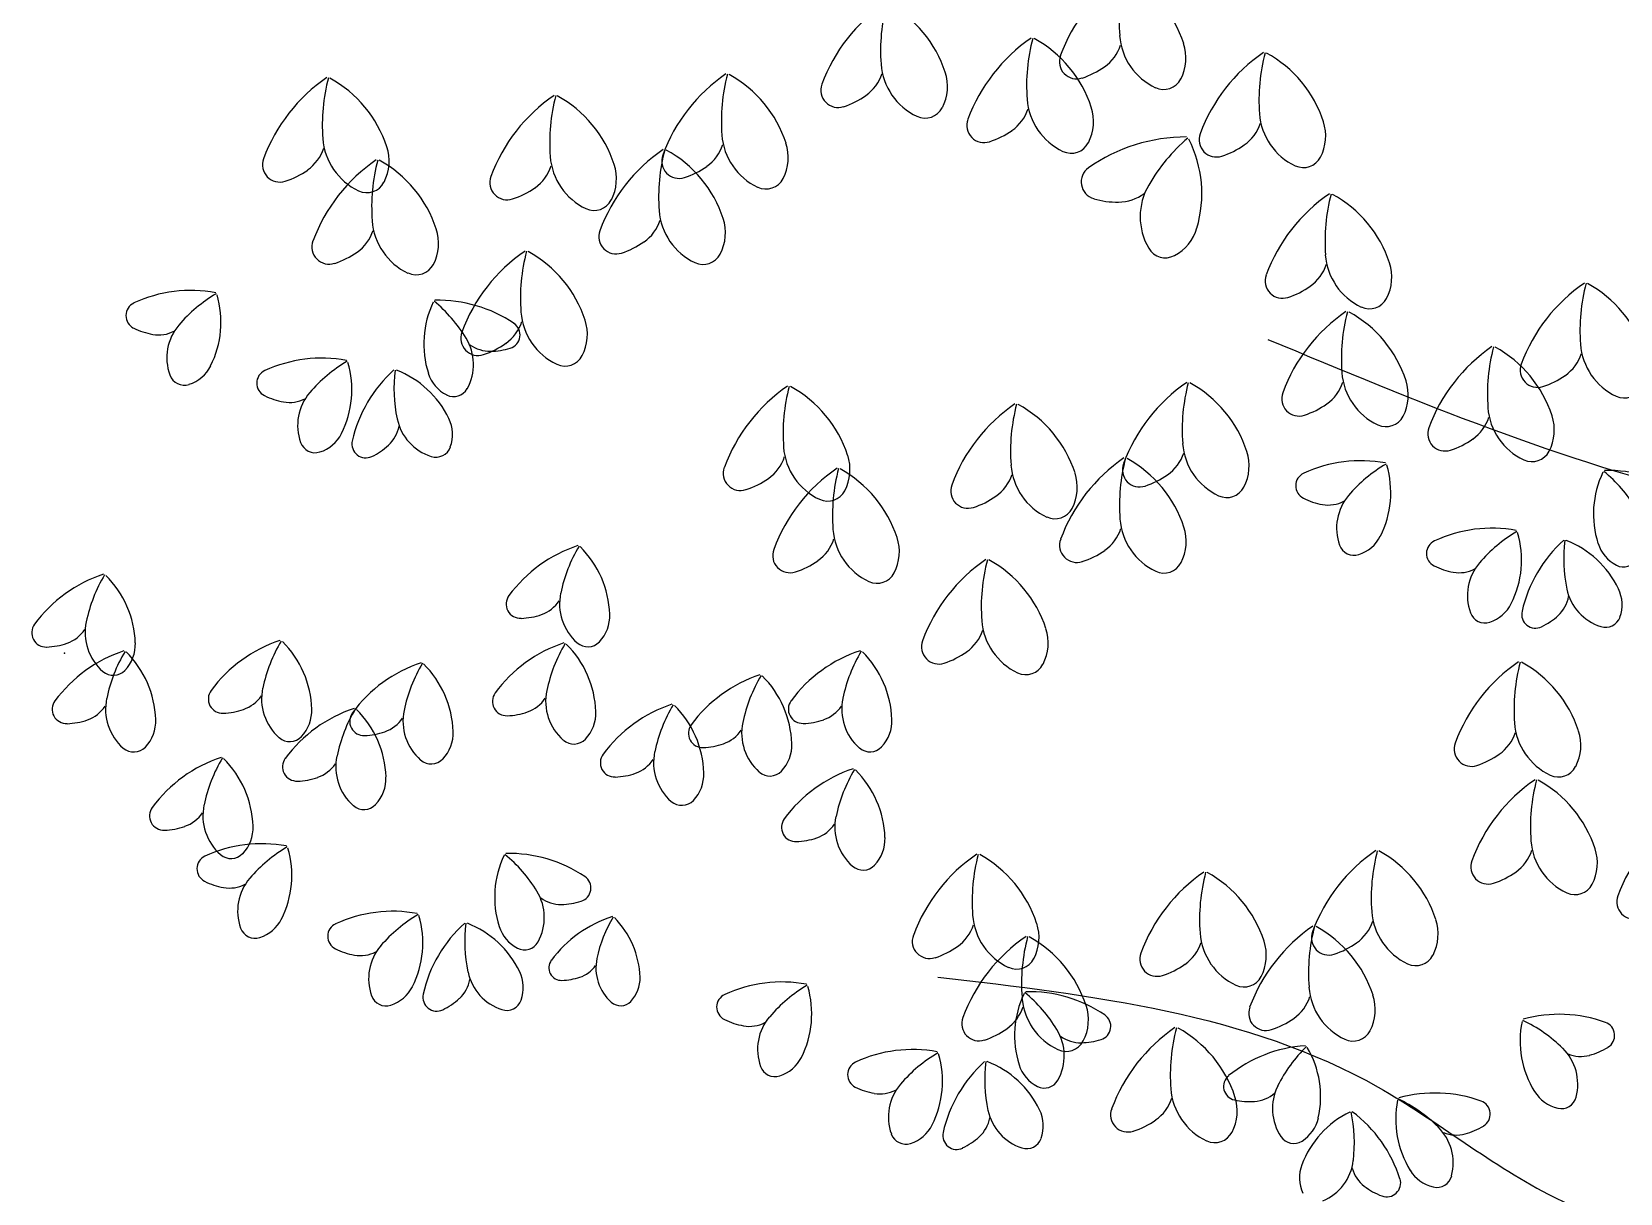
# Model space of a CAD drawing. Header units: millimetres. Extents: x 87938 to 265635, y 330093 to 434310.
# Drawn here: x 129640 to 130737, y 386620 to 387421 of the extents above; entities that cross this region are included whole.
import ezdxf

# ---------------------------------------------------------------- set-up
doc = ezdxf.new("R2010")
doc.units = ezdxf.units.MM

# ---------------------------------------------------------------- blocks, each defined once
blk = doc.blocks.new('A$C375B4AEE')
for centre, radius, start, end in [((1989.3, 5840.4), 117.2, 124.4099, 159.6857), ((2046.8, 5904.5), 126.8, 165.1974, 184.3302), ((1885, 5863.4), 83.7, 18.1183, 61.2661), ((1824.7, 5820.7), 117.2, 124.4099, 159.6857), ((1882.1, 5884.8), 126.8, 165.1974, 184.3302), ((1720.4, 5843.6), 83.7, 18.1183, 61.2661), ((1925.5, 5796.5), 117.2, 124.4099, 159.6857), ((1982.9, 5860.6), 126.8, 165.1974, 184.3302), ((1821.2, 5819.5), 83.7, 18.1183, 61.2661), ((1892.9, 5897.6), 29.6, 305.0674, 341.9073), ((1963.6, 5898.2), 43.4, 184.3302, 244.7086), ((1934.3, 5879.5), 31.8, 332.7028, 18.1184), ((1890.6, 5877), 11.9, 159.6855, 288.6153), ((2085.8, 5786.5), 117.2, 124.4099, 159.6857), ((2143.3, 5850.6), 126.8, 165.1974, 184.3302), ((1981.5, 5809.5), 83.7, 18.1183, 61.2661), ((1714.8, 5771.8), 117.2, 124.4099, 159.6857), ((1772.2, 5835.9), 126.8, 165.1974, 184.3302), ((1610.5, 5794.7), 83.7, 18.1183, 61.2661), ((1728.2, 5877.9), 29.6, 305.0674, 341.9073), ((1798.9, 5878.5), 43.4, 184.3302, 244.7086), ((1769.7, 5859.8), 31.8, 332.7028, 18.1184), ((1876, 5921.6), 58.9, 288.1803, 305.0675), ((1439.3, 5769.3), 117.2, 124.4099, 159.6857), ((1496.7, 5833.4), 126.8, 165.1974, 184.3302), ((1334.9, 5792.2), 83.7, 18.1183, 61.2661), ((1726, 5857.2), 11.9, 159.6855, 288.6153), ((1950.7, 5871.1), 13.3, 244.7086, 332.7027), ((1596.2, 5757), 117.2, 124.4099, 159.6857), ((1653.7, 5821.1), 126.8, 165.1974, 184.3302), ((1491.9, 5780), 83.7, 18.1183, 61.2661), ((1711.4, 5901.8), 58.9, 288.1803, 305.0675), ((1786.1, 5851.3), 13.3, 244.7086, 332.7027), ((1829, 5853.7), 29.6, 305.0674, 341.9073), ((1899.7, 5854.3), 43.4, 184.3302, 244.7086), ((1870.5, 5835.6), 31.8, 332.7028, 18.1184), ((1826.8, 5833), 11.9, 159.6855, 288.6153), ((1989.4, 5843.7), 29.6, 305.0674, 341.9073), ((2060.1, 5844.3), 43.4, 184.3302, 244.7087), ((2030.8, 5825.6), 31.8, 332.7028, 18.1184), ((1413.5, 5827.1), 43.4, 184.3302, 244.7087), ((1689, 5829.6), 43.4, 184.3302, 244.7086), ((1812.2, 5877.7), 58.9, 288.1803, 305.0675), ((1966.3, 5707.8), 117.2, 89.873, 125.1487), ((2050, 5728), 126.8, 130.6604, 149.7932), ((1893.4, 5785.8), 83.7, 343.5813, 26.7291), ((1987.1, 5823.1), 11.9, 159.6854, 288.6153), ((1342.8, 5826.5), 29.6, 305.0675, 341.9073), ((1384.3, 5808.4), 31.8, 332.7028, 18.1184), ((1671.4, 5719.6), 117.2, 124.4099, 159.6857), ((1728.9, 5783.8), 126.8, 165.1974, 184.3302), ((1616.1, 5808.3), 11.9, 159.6854, 288.6153), ((1567.1, 5742.6), 83.7, 18.1183, 61.2661), ((1618.3, 5829), 29.6, 305.0674, 341.9073), ((1659.8, 5810.9), 31.8, 332.7028, 18.1184), ((1886.9, 5827.1), 13.3, 244.7086, 332.7027), ((1972.5, 5867.7), 58.9, 288.1803, 305.0675), ((1340.5, 5805.8), 11.9, 159.6855, 288.6152), ((1326, 5850.4), 58.9, 288.1803, 305.0675), ((1473.4, 5712.5), 117.2, 124.4099, 159.6857), ((1530.8, 5776.7), 126.8, 165.1974, 184.3302), ((1369, 5735.5), 83.7, 18.1183, 61.2661), ((1499.8, 5814.2), 29.6, 305.0675, 341.9073), ((1570.5, 5814.8), 43.4, 184.3302, 244.7087), ((1541.2, 5796.1), 31.8, 332.7028, 18.1184), ((1601.5, 5852.9), 58.9, 288.1803, 305.0675), ((1905.7, 5793.9), 11.9, 125.1488, 254.0784), ((2047.2, 5817.2), 13.3, 244.7085, 332.7027), ((1400.7, 5799.9), 13.3, 244.7086, 332.7027), ((1497.5, 5793.5), 11.9, 159.6855, 288.6152), ((1482.9, 5838.2), 58.9, 288.1803, 305.0675), ((1676.2, 5802.4), 13.3, 244.7086, 332.7027), ((1977.9, 5770), 43.4, 149.7932, 210.1716), ((1557.6, 5787.6), 13.3, 244.7086, 332.7027), ((1919, 5838.9), 58.9, 253.6434, 270.5305), ((1919.3, 5809.6), 29.6, 270.5305, 307.3702), ((2131.4, 5689.1), 117.2, 124.4099, 159.6857), ((2188.9, 5753.2), 126.8, 165.1974, 184.3302), ((2027.1, 5712), 83.7, 18.1183, 61.2661), ((1645.7, 5777.5), 43.4, 184.3302, 244.7086), ((1616.4, 5758.8), 31.8, 332.7028, 18.1184), ((1376.9, 5769.7), 29.6, 305.0675, 341.9073), ((1447.6, 5770.3), 43.4, 184.3302, 244.7087), ((1418.4, 5751.6), 31.8, 332.7028, 18.1184), ((1572.7, 5756.2), 11.9, 159.6855, 288.6152), ((1575, 5776.8), 29.6, 305.0675, 341.9073), ((1943.2, 5771.2), 31.8, 298.1659, 343.5814), ((1374.6, 5749.1), 11.9, 159.6855, 288.6152), ((1576.1, 5649.6), 117.2, 124.4099, 159.6857), ((1633.5, 5713.7), 126.8, 165.1974, 184.3302), ((1471.8, 5672.5), 83.7, 18.1183, 61.2661), ((1558.1, 5800.8), 58.9, 288.1803, 305.0675), ((1951.9, 5754.9), 13.3, 210.1714, 298.166), ((1360.1, 5793.7), 58.9, 288.1803, 305.0675), ((1434.8, 5743.2), 13.3, 244.7086, 332.7027), ((1632.8, 5750.3), 13.3, 244.7086, 332.7027), ((2034.9, 5746.3), 29.6, 305.0674, 341.9073), ((2105.6, 5746.9), 43.4, 184.3302, 244.7087), ((2076.4, 5728.2), 31.8, 332.7028, 18.1184), ((2032.7, 5725.6), 11.9, 159.6854, 288.6153), ((2307.4, 5627.5), 117.2, 124.4099, 159.6857), ((2364.9, 5691.6), 126.8, 165.1974, 184.3302), ((2203.1, 5650.5), 83.7, 18.1183, 61.2661), ((1279.3, 5625.3), 93.8, 79.5426, 114.8184), ((1348, 5629.2), 101.5, 120.3301, 139.4629), ((1233.1, 5697.2), 66.9, 333.251, 16.3988), ((2018.1, 5770.2), 58.9, 288.1803, 305.0675), ((2092.8, 5719.7), 13.3, 244.7085, 332.7027), ((1243.9, 5701.7), 9.54, 114.8183, 243.7481), ((1506.9, 5682.2), 66.9, 154.4733, 197.621), ((1382.6, 5633.3), 101.5, 31.4091, 50.5419), ((1449.9, 5618.5), 93.8, 56.0537, 91.3294), ((1550.3, 5707.4), 43.4, 184.3302, 244.7087), ((2142.8, 5607.8), 117.2, 124.4099, 159.6857), ((2200.2, 5671.9), 126.8, 165.1974, 184.3302), ((2038.5, 5630.8), 83.7, 18.1183, 61.2661), ((1260.9, 5735.2), 47.1, 243.313, 260.2002), ((1256.9, 5712.1), 23.7, 260.2002, 297.04), ((1297.3, 5672.6), 34.7, 139.4629, 199.8413), ((1479.6, 5706.8), 29.6, 305.0675, 341.9073), ((1496.9, 5688.4), 9.54, 287.124, 56.0538), ((1521.1, 5688.7), 31.8, 332.7028, 18.1184), ((1477.4, 5686.1), 11.9, 159.6855, 288.6152), ((1439.6, 5668.1), 34.7, 331.0306, 31.4093), ((1485.8, 5700.8), 23.7, 233.8321, 270.6719), ((1462.8, 5730.8), 58.9, 288.1803, 305.0675), ((2243.6, 5583.6), 117.2, 124.4099, 159.6857), ((2301, 5647.7), 126.8, 165.1974, 184.3302), ((2281.7, 5685.3), 43.4, 184.3302, 244.7087), ((1369.6, 5578.6), 93.8, 79.5426, 114.8184), ((1438.4, 5582.6), 101.5, 120.3301, 139.4629), ((1323.4, 5650.5), 66.9, 333.251, 16.3988), ((1485.5, 5724.2), 47.1, 270.6719, 287.559), ((1537.5, 5680.2), 13.3, 244.7086, 332.7027), ((2139.3, 5606.6), 83.7, 18.1183, 61.2661), ((2211, 5684.7), 29.6, 305.0674, 341.9073), ((1274.7, 5664.4), 10.7, 199.8416, 287.8356), ((1270.2, 5678.5), 25.4, 287.8356, 333.2509), ((1334.2, 5655.1), 9.54, 114.8183, 243.7481), ((1482.1, 5594.5), 93.8, 131.9815, 167.2572), ((1520.9, 5651.4), 101.5, 172.7689, 191.9017), ((1397, 5601.7), 66.9, 25.6899, 68.8377), ((1467.3, 5669.6), 25.4, 197.6209, 243.0366), ((2117, 5665.6), 43.4, 184.3302, 244.7087), ((2208.7, 5664.1), 11.9, 159.6855, 288.6153), ((2194.1, 5708.7), 58.9, 288.1803, 305.0675), ((1387.6, 5626), 34.7, 139.4629, 199.8413), ((1460.6, 5656.5), 10.7, 243.0367, 331.0311), ((1757.4, 5556.4), 117.2, 124.4099, 159.6857), ((1814.8, 5620.5), 126.8, 165.1974, 184.3302), ((1653, 5579.4), 83.7, 18.1183, 61.2661), ((2032.9, 5558.9), 117.2, 124.4099, 159.6857), ((2090.3, 5623), 126.8, 165.1974, 184.3302), ((1928.6, 5581.9), 83.7, 18.1183, 61.2661), ((2044.1, 5644.3), 11.9, 159.6854, 288.6153), ((2046.3, 5665), 29.6, 305.0674, 341.9073), ((2087.8, 5646.9), 31.8, 332.7028, 18.1184), ((2268.8, 5658.2), 13.3, 244.7085, 332.7027), ((1351.2, 5688.6), 47.1, 243.313, 260.2002), ((1347.2, 5665.5), 23.7, 260.2002, 297.04), ((1914.3, 5544.1), 117.2, 124.4099, 159.6857), ((1971.8, 5608.2), 126.8, 165.1974, 184.3302), ((1810, 5567.1), 83.7, 18.1183, 61.2661), ((2029.5, 5689), 58.9, 288.1803, 305.0675), ((2217.8, 5641.4), 43.4, 184.3302, 244.7087), ((1399.6, 5629.7), 23.7, 312.6391, 349.4787), ((1455.6, 5637.6), 34.7, 191.9017, 252.2801), ((1434.4, 5619.7), 25.4, 340.2744, 25.6898), ((2104.2, 5638.4), 13.3, 244.7085, 332.7027), ((2147.1, 5640.8), 29.6, 305.0674, 341.9073), ((2188.6, 5622.7), 31.8, 332.7028, 18.1184), ((1360.5, 5631.8), 25.4, 287.8356, 333.2509), ((1399.9, 5613.1), 9.54, 167.2573, 296.1871), ((2144.9, 5620.2), 11.9, 159.6854, 288.6153), ((2130.3, 5664.8), 58.9, 288.1803, 305.0675), ((1365, 5617.8), 10.7, 199.8416, 287.8356), ((1383.7, 5646.9), 47.1, 295.7519, 312.6391), ((1448.3, 5614.7), 10.7, 252.2802, 340.274), ((1660.9, 5613.6), 29.6, 305.0674, 341.9073), ((1731.6, 5614.2), 43.4, 184.3302, 244.7086), ((1702.4, 5595.5), 31.8, 332.7028, 18.1184), ((1989.5, 5506.8), 117.2, 124.4099, 159.6857), ((2047, 5570.9), 126.8, 165.1974, 184.3302), ((1936.4, 5616.1), 29.6, 305.0674, 341.9073), ((2007.1, 5616.7), 43.4, 184.3302, 244.7087), ((1977.9, 5598), 31.8, 332.7028, 18.1184), ((2205, 5614.3), 13.3, 244.7085, 332.7027), ((1658.6, 5592.9), 11.9, 159.6855, 288.6153), ((1791.5, 5499.7), 117.2, 124.4099, 159.6857), ((1848.9, 5563.8), 126.8, 165.1974, 184.3302), ((1687.1, 5522.6), 83.7, 18.1183, 61.2661), ((1888.6, 5601.9), 43.4, 184.3302, 244.7086), ((1859.3, 5583.2), 31.8, 332.7028, 18.1184), ((1934.1, 5595.4), 11.9, 159.6855, 288.6153), ((1885.2, 5529.7), 83.7, 18.1183, 61.2661), ((2051.4, 5584.3), 9.54, 114.8185, 243.7481), ((2086.8, 5507.8), 93.8, 79.5426, 114.8184), ((2155.5, 5511.7), 101.5, 120.3301, 139.4629), ((2040.6, 5579.7), 66.9, 333.251, 16.3988), ((2314.3, 5564.8), 66.9, 154.4733, 197.621), ((2190.1, 5515.9), 101.5, 31.4091, 50.542), ((2257.3, 5501.1), 93.8, 56.0537, 91.3294), ((1644.1, 5637.6), 58.9, 288.1803, 305.0675), ((1815.6, 5580.7), 11.9, 159.6855, 288.6153), ((1817.9, 5601.3), 29.6, 305.0674, 341.9073), ((1919.6, 5640.1), 58.9, 288.1803, 305.0675), ((1994.3, 5589.5), 13.3, 244.7085, 332.7027), ((1718.8, 5587), 13.3, 244.7086, 332.7027), ((1801, 5625.3), 58.9, 288.1803, 305.0675), ((2068.3, 5617.8), 47.1, 243.313, 260.2002), ((2064.3, 5594.7), 23.7, 260.2002, 297.04), ((2104.8, 5555.1), 34.7, 139.4629, 199.8413), ((1875.7, 5574.8), 13.3, 244.7086, 332.7027), ((1963.8, 5564.6), 43.4, 184.3302, 244.7086), ((1765.7, 5557.5), 43.4, 184.3302, 244.7086), ((1736.5, 5538.8), 31.8, 332.7028, 18.1184), ((1893.1, 5564), 29.6, 305.0674, 341.9073), ((1934.5, 5545.9), 31.8, 332.7028, 18.1184), ((2077.6, 5561), 25.4, 287.8356, 333.251), ((2177.1, 5461.2), 93.8, 79.5426, 114.8184), ((2245.8, 5465.1), 101.5, 120.3301, 139.4629), ((2130.9, 5533.1), 66.9, 333.251, 16.3988), ((1576.8, 5451), 96.9, 108.33, 143.6057), ((1637.1, 5488.8), 104.8, 149.1174, 168.2502), ((1499.2, 5493.2), 69.2, 2.0383, 45.1861), ((1692.7, 5536.2), 11.9, 159.6855, 288.6153), ((1695, 5556.9), 29.6, 305.0674, 341.9073), ((1890.8, 5543.3), 11.9, 159.6855, 288.6153), ((1876.2, 5587.9), 58.9, 288.1803, 305.0675), ((2082.2, 5547), 10.7, 199.8417, 287.8357), ((2141.7, 5537.6), 9.54, 114.8185, 243.7482), ((2289.6, 5477), 93.8, 131.9815, 167.2573), ((2328.4, 5533.9), 101.5, 172.7689, 191.9017), ((2204.4, 5484.2), 66.9, 25.6899, 68.8377), ((2274.8, 5552.2), 25.4, 197.6209, 243.0365), ((1678.2, 5580.8), 58.9, 288.1803, 305.0675), ((1894.2, 5436.7), 117.2, 124.4099, 159.6857), ((1951.6, 5500.8), 126.8, 165.1974, 184.3302), ((1789.9, 5459.7), 83.7, 18.1183, 61.2661), ((1950.9, 5537.4), 13.3, 244.7086, 332.7027), ((2158.6, 5571.1), 47.1, 243.313, 260.2002), ((2154.7, 5548), 23.7, 260.2002, 297.04), ((2195.1, 5508.5), 34.7, 139.4629, 199.8413), ((2268.1, 5539), 10.7, 243.0366, 331.0311), ((1249.3, 5431.3), 96.9, 108.33, 143.6057), ((1309.6, 5469.1), 104.8, 149.1174, 168.2502), ((1171.7, 5473.4), 69.2, 2.0383, 45.1861), ((1752.9, 5530.3), 13.3, 244.7086, 332.7027), ((1506.7, 5502.7), 9.86, 143.6057, 272.5354), ((1513.3, 5518.6), 24.4, 288.9875, 325.8273), ((1569.6, 5502.9), 35.9, 168.2502, 228.6287), ((2207, 5512.2), 23.7, 312.6391, 349.4787), ((2263, 5520.2), 34.7, 191.9017, 252.2802), ((2241.8, 5502.2), 25.4, 340.2744, 25.6898), ((1505.4, 5541.5), 48.7, 272.1003, 288.9875), ((1542.1, 5494.7), 26.3, 316.6229, 2.0383), ((2172.5, 5500.3), 10.7, 199.8417, 287.8357), ((2168, 5514.4), 25.4, 287.8356, 333.2509), ((2207.4, 5495.6), 9.54, 167.2572, 296.187), ((2191.2, 5529.5), 47.1, 295.7519, 312.639), ((2255.7, 5497.3), 10.7, 252.2801, 340.2741), ((1179.2, 5482.9), 9.86, 143.6057, 272.5354), ((1185.8, 5498.8), 24.4, 288.9875, 325.8273), ((1242.1, 5483.1), 35.9, 168.2502, 228.6287), ((1797.7, 5493.9), 29.6, 305.0674, 341.9073), ((1868.4, 5494.5), 43.4, 184.3302, 244.7086), ((1839.2, 5475.8), 31.8, 332.7028, 18.1184), ((1177.9, 5521.7), 48.7, 272.1003, 288.9875), ((1214.6, 5475), 26.3, 316.6229, 2.0383), ((1371.2, 5385.6), 96.9, 108.33, 143.6057), ((1431.5, 5423.4), 104.8, 149.1174, 168.2502), ((1293.6, 5427.7), 69.2, 2.0383, 45.1861), ((1567.2, 5383.9), 96.9, 108.33, 143.6057), ((1627.5, 5421.6), 104.8, 149.1174, 168.2502), ((1489.6, 5426), 69.2, 2.0383, 45.1861), ((1553.2, 5484.2), 11, 228.6289, 316.6231), ((1795.5, 5473.2), 11.9, 159.6855, 288.6153), ((1263.4, 5378.4), 96.9, 108.33, 143.6057), ((1323.7, 5416.2), 104.8, 149.1174, 168.2502), ((1185.8, 5420.6), 69.2, 2.0383, 45.1861), ((1468.7, 5370.2), 96.9, 108.33, 143.6057), ((1529, 5408), 104.8, 149.1174, 168.2502), ((1391.1, 5412.3), 69.2, 2.0383, 45.1861), ((1771.6, 5378.5), 96.9, 108.3299, 143.6057), ((1831.9, 5416.3), 104.8, 149.1174, 168.2502), ((1694, 5420.6), 69.2, 2.0383, 45.1861), ((1780.9, 5517.9), 58.9, 288.1803, 305.0675), ((1855.6, 5467.3), 13.3, 244.7086, 332.7027), ((2261.9, 5366.1), 117.2, 124.4099, 159.6857), ((2319.4, 5430.2), 126.8, 165.1974, 184.3302), ((2157.6, 5389.1), 83.7, 18.1183, 61.2661), ((1225.7, 5464.5), 11, 228.6289, 316.6231), ((1702.5, 5361.9), 96.9, 108.3299, 143.6057), ((1762.8, 5399.6), 104.8, 149.1174, 168.2502), ((1624.9, 5404), 69.2, 2.0383, 45.1861), ((1301.1, 5437.2), 9.86, 143.6057, 272.5354), ((1307.7, 5453.1), 24.4, 288.9875, 325.8273), ((1363.9, 5437.4), 35.9, 168.2502, 228.6287), ((1497.2, 5435.5), 9.86, 143.6057, 272.5354), ((1560, 5435.7), 35.9, 168.2502, 228.6287), ((1193.3, 5430.1), 9.86, 143.6057, 272.5354), ((1199.9, 5445.9), 24.4, 288.9875, 325.8273), ((1256.2, 5430.2), 35.9, 168.2502, 228.6287), ((1299.8, 5476), 48.7, 272.1003, 288.9875), ((1422.4, 5338.7), 96.9, 108.33, 143.6057), ((1336.4, 5429.3), 26.3, 316.6229, 2.0383), ((1482.7, 5376.5), 104.8, 149.1174, 168.2502), ((1344.8, 5380.9), 69.2, 2.0383, 45.1861), ((1461.5, 5422), 35.9, 168.2502, 228.6287), ((1495.8, 5474.3), 48.7, 272.1003, 288.9875), ((1503.7, 5451.4), 24.4, 288.9875, 325.8273), ((1532.5, 5427.5), 26.3, 316.6229, 2.0383), ((1641.8, 5341.6), 96.9, 108.3299, 143.6057), ((1702.1, 5379.4), 104.8, 149.1174, 168.2502), ((1564.2, 5383.7), 69.2, 2.0383, 45.1861), ((1701.5, 5430.2), 9.86, 143.6057, 272.5354), ((1708.1, 5446), 24.4, 288.9875, 325.8273), ((1764.4, 5430.3), 35.9, 168.2502, 228.6287), ((1192, 5468.8), 48.7, 272.1003, 288.9875), ((1228.7, 5422.1), 26.3, 316.6229, 2.0383), ((1398.7, 5421.8), 9.86, 143.6057, 272.5354), ((1405.2, 5437.7), 24.4, 288.9875, 325.8273), ((1632.5, 5413.5), 9.86, 143.6057, 272.5354), ((1695.3, 5413.7), 35.9, 168.2502, 228.6287), ((1700.2, 5468.9), 48.7, 272.1003, 288.9875), ((1736.9, 5422.2), 26.3, 316.6229, 2.0383), ((2236.1, 5423.9), 43.4, 184.3302, 244.7087), ((1347.5, 5418.8), 11, 228.6289, 316.6231), ((1397.3, 5460.6), 48.7, 272.1003, 288.9875), ((1434, 5413.8), 26.3, 316.6229, 2.0383), ((1543.6, 5417.1), 11, 228.6289, 316.6231), ((1631.1, 5452.3), 48.7, 272.1003, 288.9875), ((1639, 5429.4), 24.4, 288.9875, 325.8273), ((1667.8, 5405.5), 26.3, 316.6229, 2.0383), ((2163.2, 5402.6), 11.9, 159.6854, 288.6153), ((2165.4, 5423.3), 29.6, 305.0674, 341.9073), ((2206.9, 5405.2), 31.8, 332.7028, 18.1184), ((1239.8, 5411.6), 11, 228.6289, 316.6231), ((1330.6, 5304.9), 96.9, 108.33, 143.6057), ((1390.9, 5342.7), 104.8, 149.1174, 168.2502), ((1253, 5347), 69.2, 2.0383, 45.1861), ((1352.3, 5390.4), 9.86, 143.6057, 272.5354), ((1415.1, 5390.5), 35.9, 168.2502, 228.6287), ((1445.1, 5403.4), 11, 228.6289, 316.6231), ((1571.7, 5393.2), 9.86, 143.6057, 272.5354), ((1578.2, 5409.1), 24.4, 288.9875, 325.8273), ((1634.5, 5393.4), 35.9, 168.2502, 228.6287), ((1748, 5411.7), 11, 228.6289, 316.6231), ((2148.6, 5447.3), 58.9, 288.1803, 305.0675), ((1358.8, 5406.2), 24.4, 288.9875, 325.8273), ((1570.4, 5432), 48.7, 272.1003, 288.9875), ((1607, 5385.2), 26.3, 316.6229, 2.0383), ((1678.9, 5395), 11, 228.6289, 316.6231), ((1766.8, 5297), 96.9, 108.3299, 143.6057), ((1827.2, 5334.7), 104.8, 149.1174, 168.2502), ((1689.2, 5339.1), 69.2, 2.0383, 45.1861), ((2223.3, 5396.7), 13.3, 244.7085, 332.7027), ((1351, 5429.1), 48.7, 272.1003, 288.9875), ((1387.6, 5382.4), 26.3, 316.6229, 2.0383), ((2273.3, 5284.8), 117.2, 124.4099, 159.6857), ((2330.7, 5348.9), 126.8, 165.1974, 184.3302), ((2169, 5307.8), 83.7, 18.1183, 61.2661), ((1260.5, 5356.5), 9.86, 143.6057, 272.5354), ((1323.4, 5356.7), 35.9, 168.2502, 228.6287), ((1398.7, 5371.9), 11, 228.6289, 316.6231), ((1618.1, 5374.8), 11, 228.6289, 316.6231), ((1267.1, 5372.4), 24.4, 288.9875, 325.8273), ((1696.8, 5348.6), 9.86, 143.6057, 272.5354), ((1759.6, 5348.8), 35.9, 168.2502, 228.6287), ((2374.1, 5260.6), 117.2, 124.4099, 159.6857), ((1259.2, 5395.3), 48.7, 272.1003, 288.9875), ((1295.9, 5348.5), 26.3, 316.6229, 2.0383), ((1695.4, 5387.4), 48.7, 272.1003, 288.9875), ((1703.3, 5364.5), 24.4, 288.9875, 325.8273), ((1732.1, 5340.6), 26.3, 316.6229, 2.0383), ((1328.2, 5243.5), 93.8, 79.5426, 114.8184), ((1306.9, 5338.1), 11, 228.6289, 316.6231), ((1397, 5247.5), 101.5, 120.3301, 139.4629), ((1282, 5315.4), 66.9, 333.251, 16.3988), ((1555.8, 5300.5), 66.9, 154.4733, 197.621), ((1431.5, 5251.6), 101.5, 31.4091, 50.5419), ((1498.8, 5236.8), 93.8, 56.0537, 91.3294), ((1887.9, 5233.4), 117.2, 124.4099, 159.6856), ((1945.3, 5297.5), 126.8, 165.1974, 184.3302), ((1783.5, 5256.4), 83.7, 18.1183, 61.2661), ((2163.4, 5235.9), 117.2, 124.4099, 159.6856), ((2220.8, 5300), 126.8, 165.1974, 184.3302), ((2059.1, 5258.9), 83.7, 18.1183, 61.2661), ((2176.8, 5342), 29.6, 305.0674, 341.9073), ((2247.5, 5342.6), 43.4, 184.3302, 244.7087), ((2218.3, 5323.9), 31.8, 332.7028, 18.1184), ((1292.9, 5320), 9.54, 114.8183, 243.7481), ((1743.2, 5330.1), 11, 228.6289, 316.6231), ((2174.6, 5321.4), 11.9, 159.6854, 288.6153), ((1309.8, 5353.5), 47.1, 243.313, 260.2002), ((1305.8, 5330.4), 23.7, 260.2002, 297.04), ((1346.2, 5290.9), 34.7, 139.4629, 199.8413), ((1545.8, 5306.7), 9.54, 287.124, 56.0538), ((2044.8, 5221.1), 117.2, 124.4099, 159.6856), ((2102.3, 5285.2), 126.8, 165.1974, 184.3302), ((1940.5, 5244.1), 83.7, 18.1183, 61.2661), ((2160, 5366), 58.9, 288.1803, 305.0675), ((2234.7, 5315.5), 13.3, 244.7085, 332.7027), ((1488.5, 5286.4), 34.7, 331.0306, 31.4093), ((1534.7, 5319.1), 23.7, 233.8321, 270.6719), ((1534.4, 5342.5), 47.1, 270.6719, 287.559), ((2275.4, 5297.2), 11.9, 159.6854, 288.6153), ((1319.1, 5296.8), 25.4, 287.8356, 333.2509), ((1418.5, 5196.9), 93.8, 79.5426, 114.8183), ((1487.3, 5200.8), 101.5, 120.3301, 139.4628), ((1372.4, 5268.8), 66.9, 333.251, 16.3988), ((1596.6, 5205.8), 85.5, 108.0256, 143.3013), ((1649.9, 5238.8), 92.5, 148.813, 167.9458), ((1528.3, 5243.3), 61, 1.734, 44.8817), ((1862.1, 5291.2), 43.4, 184.3302, 244.7086), ((2137.6, 5293.7), 43.4, 184.3302, 244.7087), ((1323.6, 5282.7), 10.7, 199.8416, 287.8356), ((1383.2, 5273.4), 9.54, 114.8183, 243.7481), ((1531, 5212.8), 93.8, 131.9815, 167.2572), ((1569.8, 5269.7), 101.5, 172.7689, 191.9017), ((1445.9, 5220), 66.9, 25.6899, 68.8377), ((1516.2, 5287.9), 25.4, 197.6209, 243.0366), ((1791.4, 5290.6), 29.6, 305.0674, 341.9073), ((1832.9, 5272.5), 31.8, 332.7028, 18.1184), ((2019.1, 5278.9), 43.4, 184.3302, 244.7086), ((2120, 5183.8), 117.2, 124.4099, 159.6857), ((2177.5, 5247.9), 126.8, 165.1974, 184.3302), ((2064.6, 5272.4), 11.9, 159.6854, 288.6153), ((2015.7, 5206.8), 83.7, 18.1183, 61.2661), ((2066.9, 5293.1), 29.6, 305.0674, 341.9073), ((2108.4, 5275), 31.8, 332.7028, 18.1184), ((1400.1, 5306.9), 47.1, 243.313, 260.2002), ((1436.6, 5244.2), 34.7, 139.4629, 199.8413), ((1509.5, 5274.8), 10.7, 243.0367, 331.0311), ((1789.1, 5270), 11.9, 159.6855, 288.6153), ((1774.6, 5314.6), 58.9, 288.1803, 305.0675), ((1922, 5176.7), 117.2, 124.4099, 159.6857), ((1979.4, 5240.8), 126.8, 165.1974, 184.3302), ((1817.6, 5199.6), 83.7, 18.1183, 61.2661), ((1948.4, 5278.3), 29.6, 305.0674, 341.9073), ((1989.8, 5260.2), 31.8, 332.7028, 18.1184), ((2050.1, 5317.1), 58.9, 288.1803, 305.0675), ((1396.1, 5283.8), 23.7, 260.2002, 297.04), ((1535, 5251.7), 8.7, 143.3009, 272.2307), ((1540.8, 5265.6), 21.6, 288.6831, 325.5229), ((1590.4, 5251.5), 31.6, 167.9458, 228.3243), ((1849.3, 5264.1), 13.3, 244.7086, 332.7027), ((1946.1, 5257.7), 11.9, 159.6855, 288.6153), ((1931.5, 5302.3), 58.9, 288.1803, 305.0675), ((2124.8, 5266.5), 13.3, 244.7085, 332.7027), ((1448.5, 5248), 23.7, 312.6391, 349.4787), ((1504.5, 5255.9), 34.7, 191.9017, 252.2801), ((1483.3, 5238), 25.4, 340.2744, 25.6899), ((1534, 5285.9), 42.9, 271.796, 288.6831), ((1566.1, 5244.5), 23.2, 316.3186, 1.7338), ((1687.1, 5148.1), 93.8, 79.5427, 114.8184), ((2006.2, 5251.8), 13.3, 244.7086, 332.7027), ((1413.9, 5236.1), 10.7, 199.8412, 287.8355), ((1409.4, 5250.1), 25.4, 287.8356, 333.2509), ((1448.9, 5231.3), 9.54, 167.2573, 296.1869), ((1432.6, 5265.2), 47.1, 295.7518, 312.6391), ((1651.7, 5224.6), 9.54, 114.8183, 243.7479), ((1755.9, 5152), 101.5, 120.3301, 139.4629), ((1640.9, 5220), 66.9, 333.251, 16.3988), ((1914.7, 5205.1), 66.9, 154.4732, 197.621), ((1896.2, 5234.5), 43.4, 184.3302, 244.7086), ((1790.4, 5156.2), 101.5, 31.4092, 50.542), ((1857.7, 5141.4), 93.8, 56.0537, 91.3294), ((2023.6, 5241), 29.6, 305.0675, 341.9072), ((2094.3, 5241.6), 43.4, 184.3302, 244.7086), ((2065, 5222.9), 31.8, 332.7029, 18.1183), ((1497.2, 5233), 10.7, 252.2803, 340.2744), ((1575.9, 5235.2), 9.72, 228.3244, 316.3185), ((1825.5, 5233.9), 29.6, 305.0675, 341.9072), ((1867, 5215.8), 31.8, 332.7029, 18.1183), ((2021.3, 5220.3), 11.9, 159.6858, 288.6153), ((2223.9, 5125.8), 93.8, 70.1506, 105.4264), ((1668.7, 5258.1), 47.1, 243.313, 260.2002), ((1664.7, 5235), 23.7, 260.2002, 297.0399), ((1705.1, 5195.4), 34.7, 139.4629, 199.8413), ((1823.2, 5213.2), 11.9, 159.6858, 288.6153), ((1808.7, 5257.8), 58.9, 288.1803, 305.0675), ((1847.4, 5191), 34.7, 331.0307, 31.4091), ((1904.7, 5211.3), 9.54, 287.1242, 56.0536), ((2024.7, 5113.7), 117.2, 124.4099, 159.6857), ((2082.1, 5177.8), 126.8, 165.1974, 184.3302), ((1920.4, 5136.7), 83.7, 18.1183, 61.2661), ((2006.7, 5265), 58.9, 288.1803, 305.0675), ((2263.7, 5201.4), 66.9, 168.5702, 211.718), ((2155.1, 5123.7), 101.5, 45.5062, 64.6389), ((2252.5, 5205), 9.54, 301.221, 70.1506), ((1883.4, 5207.3), 13.3, 244.7087, 332.7027), ((1893.6, 5223.6), 23.7, 233.8321, 270.6718), ((1893.3, 5247.1), 47.1, 270.6718, 287.559), ((2054.5, 5104.3), 93.8, 93.6396, 128.9153), ((2081.4, 5214.4), 13.3, 244.7086, 332.7027), ((1678, 5201.3), 25.4, 287.8356, 333.251), ((1742.1, 5177.9), 9.54, 114.8183, 243.7479), ((1777.4, 5101.5), 93.8, 79.5427, 114.8184), ((1846.2, 5105.4), 101.5, 120.3301, 139.4629), ((1731.2, 5173.4), 66.9, 333.251, 16.3988), ((1889.9, 5117.3), 93.8, 131.9815, 167.2573), ((1928.7, 5174.2), 101.5, 172.769, 191.9017), ((1804.8, 5124.6), 66.9, 25.6899, 68.8377), ((2120.3, 5124.9), 101.5, 134.427, 153.5598), ((1992.2, 5162.8), 66.9, 347.348, 30.4958), ((2201.9, 5171.4), 34.7, 345.1277, 45.5062), ((2238.7, 5214.2), 23.7, 247.9291, 284.7688), ((2232.7, 5236.9), 47.1, 284.7688, 301.656), ((1682.5, 5187.3), 10.7, 199.8412, 287.8355), ((1875.1, 5192.5), 25.4, 197.6211, 243.0365), ((2001.6, 5169.8), 9.54, 128.9155, 257.8449), ((1759, 5211.5), 47.1, 243.313, 260.2002), ((1755, 5188.4), 23.7, 260.2002, 297.0399), ((1795.4, 5148.8), 34.7, 139.4629, 199.8413), ((1868.4, 5179.4), 10.7, 243.0365, 331.0307), ((1998.9, 5171.5), 43.4, 184.3302, 244.7086), ((2011.7, 5183.1), 23.7, 274.2972, 311.1369), ((2060.5, 5154.6), 34.7, 153.5598, 213.9384), ((2138, 5071.5), 93.8, 70.1506, 105.4264), ((2228.4, 5179.6), 25.4, 211.718, 257.1334), ((1926, 5150.3), 11.9, 159.6858, 288.6153), ((1928.2, 5170.9), 29.6, 305.0675, 341.9072), ((1969.7, 5152.8), 31.8, 332.7029, 18.1183), ((2009.9, 5206.5), 47.1, 257.41, 274.2972), ((2177.8, 5147.1), 66.9, 168.5702, 211.718), ((2069.1, 5069.5), 101.5, 45.5062, 64.6389), ((2166.6, 5150.7), 9.54, 301.221, 70.1506), ((2225.1, 5165.2), 10.7, 257.1334, 345.1275), ((1768.3, 5154.7), 25.4, 287.8356, 333.251), ((1807.4, 5152.5), 23.7, 312.6391, 349.4787), ((1863.4, 5160.5), 34.7, 191.9017, 252.2802), ((1842.2, 5142.6), 25.4, 340.2744, 25.69), ((1911.4, 5194.9), 58.9, 288.1803, 305.0675), ((2108.7, 5092.1), 66.9, 116.1314, 159.2792), ((2032.8, 5153.7), 25.4, 301.9326, 347.3479), ((1980.9, 5130.9), 101.5, 353.0673, 12.2001), ((2024.5, 5077.5), 93.8, 17.7118, 52.9875), ((1772.8, 5140.7), 10.7, 199.8412, 287.8355), ((1807.8, 5135.9), 9.54, 167.2572, 296.1869), ((1791.5, 5169.8), 47.1, 295.7519, 312.6391), ((1856.1, 5137.6), 10.7, 252.2803, 340.2745), ((1986.1, 5144.4), 13.3, 244.7086, 332.7027), ((2040.6, 5141.2), 10.7, 213.9382, 301.9325), ((2115.9, 5117.1), 34.7, 345.1277, 45.5062), ((2152.8, 5160), 23.7, 247.9291, 284.7688), ((2146.8, 5182.6), 47.1, 284.7688, 301.656), ((2069.9, 5106.8), 25.4, 159.2791, 204.6945), ((2047.2, 5122.8), 34.7, 292.6888, 353.0673), ((2103.7, 5119.7), 23.7, 195.4903, 232.3299), ((2142.4, 5125.3), 25.4, 211.718, 257.1334), ((2118, 5138.3), 47.1, 232.3299, 249.2171), ((2104.8, 5103.2), 9.54, 248.7821, 17.7116), ((2139.2, 5110.9), 10.7, 257.1335, 345.1275)]:
    blk.add_arc(centre, radius, start, end)
for points in [[(2022.7, 5685.3), (2645.6, 5579.1), (2934.2, 5655), (3192.4, 5457.7), (3435.5, 5412.2), (3784.9, 5776.4), (4088.7, 5973.6), (4453.3, 5897.7), (4802.6, 5624.6), (4924.2, 5321.2), (4893.8, 5184.6), (4559.6, 5139.1), (4362.1, 5230.1), (4088.7, 5306), (3891.2, 5169.4), (3511.4, 5199.8), (3131.7, 5199.8)], [(1794.9, 5245.3), (2098.7, 5169.4), (2220.2, 5093.5), (2493.6, 5078.4), (2630.4, 5123.9), (2888.6, 5032.9), (3283.6, 5002.5)]]:
    blk.add_spline(points, degree=3)
blk.add_point((1192, 5468.8))

msp = doc.modelspace()

# ---------------------------------------------------------------- block references
msp.add_blockref('A$C375B4AEE', (128471, 381523.4))

doc.saveas('drawing.dxf')
